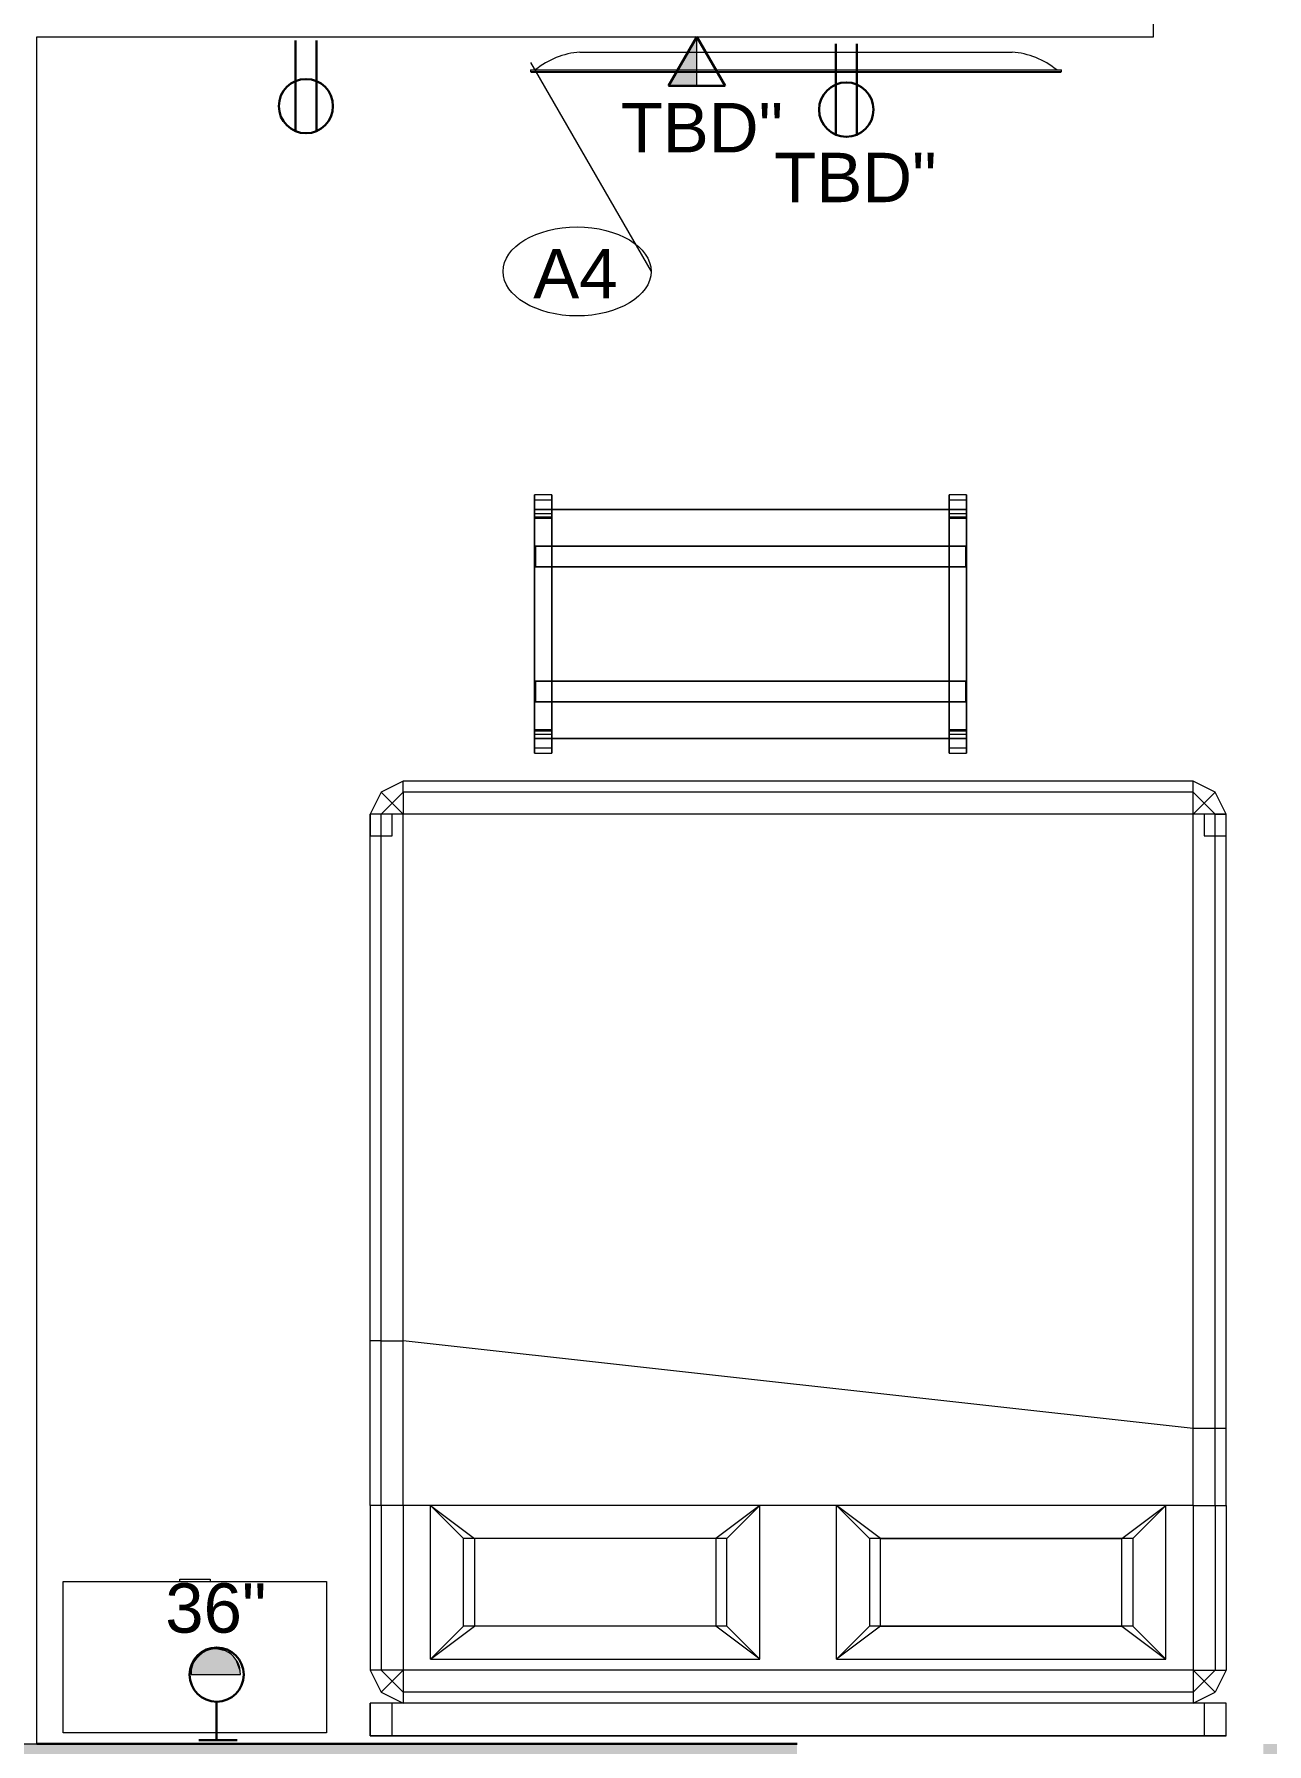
# Model space of a CAD drawing. Header units: inches. Extents: x -1176 to 1482, y -2527 to 978.
# Drawn here: x 687.3 to 799.6, y 113.9 to 269.7 of the extents above; entities that cross this region are included whole.
import ezdxf

# ---------------------------------------------------------------- set-up
doc = ezdxf.new("R2010")
doc.units = ezdxf.units.IN
doc.header["$MEASUREMENT"] = 0
for name, color, linetype, lineweight in [('A-ANNO-NOTE', 131, 'Continuous', 40), ('A-WALL', 113, 'Continuous', 18), ('A-WALL-PATT', 111, 'Continuous', 18), ('G-IMPT', 8, 'Continuous', 9), ('I-FURN', 30, 'Continuous', 9), ('I-WALL', 2, 'Continuous', 18), ('Q-SPCQ', 91, 'Continuous', 9), ('Q-SPCQ-IDEN', 132, 'Continuous', 9)]:
    doc.layers.add(name, color=color, linetype=linetype, lineweight=lineweight)
doc.styles.add('Arial', font='arial.ttf', dxfattribs={"height": 4.5})
doc.styles.add('Swis721 Lt BT', font='swissl.ttf', dxfattribs={"height": 4.5})

# ---------------------------------------------------------------- blocks, each defined once
blk = doc.blocks.new('Bed_761 - 12ZBED05_dwg-V12-3rd Floor Power _ Signal')
at = {"layer": 'G-IMPT'}
for p, q in [((0, 78), (0, 0)), ((0, 78), (3, 78)), ((0, 76), (0, 78)), ((0, 78), (0, 76)), ((0, 0), (0, 78)), ((0, 0), (0, 78)), ((0, 78), (3, 78)), ((0, 78), (3, 78)), ((0, 78), (3, 78)), ((3, 78), (3, 0)), ((3, 78), (3, 75)), ((3, 78), (3, 76)), ((3, 78), (3, 76)), ((3, 78), (3, 0)), ((6, 78), (4, 77)), ((6, 78), (4, 77)), ((21, 78), (6, 78)), ((21, 78), (6, 78)), ((6, 77), (6, 78)), ((21, 78), (28, 78)), ((21, 78), (28, 78)), ((21, 77), (21, 78)), ((28, 78), (84, 78)), ((28, 78), (84, 78)), ((28, 78), (28, 77)), ((82, 76), (82, 78)), ((82, 76), (82, 78)), ((82, 78), (84, 78)), ((82, 78), (84, 78)), ((84, 78), (86, 77)), ((84, 78), (86, 77)), ((84, 77), (84, 78)), ((84, 78), (84, 76)), ((84, 78), (84, 76)), ((3, 75), (4, 77)), ((3, 75), (4, 77)), ((5, 76), (4, 77)), ((6, 77), (5, 76)), ((6, 75), (6, 77)), ((21, 77), (6, 77)), ((21, 75), (21, 77)), ((21, 77), (28, 77)), ((28, 77), (28, 75)), ((28, 77), (84, 77)), ((84, 77), (84, 75)), ((84, 77), (85, 76)), ((85, 76), (86, 77)), ((86, 77), (87, 75)), ((86, 77), (87, 75)), ((3, 76), (0, 76)), ((3, 76), (0, 76)), ((3, 75), (3, 3)), ((3, 75), (3, 3)), ((4, 75), (3, 75)), ((3, 75), (3, 3)), ((4, 75), (5, 76)), ((6, 75), (4, 75)), ((4, 75), (4, 3)), ((6, 75), (5, 76)), ((21, 75), (6, 75)), ((6, 75), (6, 3)), ((21, 75), (21, 72.5)), ((21, 75), (28, 75)), ((28, 75), (36, 3)), ((28, 75), (84, 75)), ((84, 76), (82, 76)), ((84, 76), (82, 76)), ((84, 75), (85, 76)), ((84, 75), (86, 75)), ((84, 75), (84, 3)), ((85, 76), (86, 75)), ((86, 75), (87, 75)), ((86, 75), (86, 3)), ((87, 75), (87, 3)), ((87, 75), (87, 3)), ((7, 42.5), (7, 72.5)), ((7, 72.5), (21, 72.5)), ((7, 72.5), (10, 69.5)), ((10, 68.5), (7, 72.5)), ((21, 72.5), (18, 69.5)), ((18, 68.5), (21, 72.5)), ((21, 72.5), (21, 42.5)), ((21, 72.5), (21, 42.5)), ((10, 69.5), (10, 68.5)), ((18, 69.5), (10, 69.5)), ((18, 69.5), (18, 68.5)), ((10, 68.5), (10, 46.5)), ((10, 46.5), (10, 68.5)), ((10, 68.5), (18, 68.5)), ((18, 68.5), (18, 46.5)), ((18, 46.5), (18, 68.5)), ((10, 46.5), (7, 42.5)), ((7, 42.5), (10, 45.5)), ((10, 46.5), (10, 45.5)), ((10, 46.5), (18, 46.5)), ((18, 45.5), (10, 45.5)), ((18, 46.5), (18, 45.5)), ((18, 46.5), (21, 42.5)), ((21, 42.5), (18, 45.5)), ((7, 42.5), (21, 42.5)), ((21, 42.5), (21, 35.5)), ((7, 5.5), (7, 35.5)), ((7, 35.5), (21, 35.5)), ((10, 32.5), (7, 35.5)), ((7, 35.5), (10, 31.5)), ((18, 32.5), (21, 35.5)), ((21, 35.5), (18, 31.5)), ((21, 35.5), (21, 5.5)), ((21, 35.5), (21, 5.5)), ((10, 32.5), (18, 32.5)), ((10, 32.5), (10, 31.5)), ((10, 31.5), (10, 9.5)), ((18, 31.5), (10, 31.5)), ((10, 31.5), (10, 9.5)), ((18, 32.5), (18, 31.5)), ((18, 31.5), (18, 9.5)), ((18, 31.5), (18, 9.5)), ((7, 5.5), (10, 9.5)), ((10, 9.5), (10, 8.5)), ((18, 9.5), (10, 9.5)), ((18, 9.5), (18, 8.5)), ((21, 5.5), (18, 9.5)), ((10, 8.5), (7, 5.5)), ((10, 8.5), (18, 8.5)), ((21, 5.5), (18, 8.5)), ((7, 5.5), (21, 5.5)), ((21, 5.5), (21, 3)), ((0, 0), (0, 2)), ((0, 0), (0, 2)), ((0, 2), (3, 2)), ((0, 2), (3, 2)), ((4, 1), (3, 3)), ((4, 1), (3, 3)), ((4, 3), (3, 3)), ((3, 3), (3, 0)), ((3, 2), (3, 0)), ((3, 2), (3, 0)), ((6, 3), (4, 3)), ((5, 2), (4, 3)), ((5, 2), (4, 1)), ((6, 3), (5, 2)), ((6, 1), (5, 2)), ((21, 3), (6, 3)), ((6, 3), (6, 1)), ((21, 3), (21, 1)), ((21, 3), (36, 3)), ((36, 1), (36, 3)), ((36, 3), (84, 3)), ((82, 0), (82, 2)), ((82, 0), (82, 2)), ((82, 2), (84, 2)), ((82, 2), (84, 2)), ((86, 3), (84, 3)), ((84, 3), (85, 2)), ((84, 3), (84, 1)), ((85, 2), (84, 1)), ((84, 2), (84, 0)), ((84, 2), (84, 0)), ((86, 3), (85, 2)), ((85, 2), (86, 1)), ((87, 3), (86, 1)), ((87, 3), (86, 1)), ((86, 3), (87, 3)), ((0, 0), (3, 0)), ((3, 0), (0, 0)), ((6, 0), (4, 1)), ((6, 0), (4, 1)), ((21, 1), (6, 1)), ((6, 1), (6, 0)), ((21, 0), (6, 0)), ((21, 1), (21, 0)), ((21, 1), (36, 1)), ((21, 0), (36, 0)), ((36, 1), (36, 0)), ((36, 1), (84, 1)), ((36, 0), (84, 0)), ((86, 1), (84, 0)), ((86, 1), (84, 0)), ((84, 1), (84, 0)), ((3, 0), (0, 0)), ((3, 0), (0, 0)), ((21, 0), (6, 0)), ((21, 0), (36, 0)), ((36, 0), (84, 0)), ((84, 0), (82, 0)), ((84, 0), (82, 0))]:
    blk.add_line(p, q, dxfattribs=at)
blk = doc.blocks.new('Bed_761 - Bed_761-V20-3rd Floor Power _ Signal')
at = {"extrusion": (0, 0, -1), "zscale": -1, "rotation": 180}
blk.add_blockref('Bed_761 - 12ZBED05_dwg-V12-3rd Floor Power _ Signal', (0, 0), dxfattribs=at)
blk = doc.blocks.new('Bed_Side_Table_5122 - T-4-6544723-3rd Floor Power _ Signal')
at = {"layer": 'I-FURN'}
for p, q in [((-12, 9.79), (-1.38, 9.79)), ((-12, -3.99), (-12, 9.79)), ((-1.38, 10), (1.38, 10)), ((-1.38, 9.79), (-1.38, 10)), ((-1.38, 9.79), (1.38, 9.79)), ((1.38, 10), (1.38, 9.79)), ((1.38, 9.79), (12, 9.79)), ((12, 9.79), (12, -3.99)), ((12, -3.99), (-12, -3.99))]:
    blk.add_line(p, q, dxfattribs=at)
blk = doc.blocks.new('A-Flat_Screen_TV - OLED 55BGP 55_-4747240-3rd Floor Power _ Signal')
at = {"layer": 'Q-SPCQ'}
for p, q in [((-19.7, 1.81), (19.7, 1.81)), ((-24.2, 0.19), (24.2, 0.19)), ((-24.2, 0.19), (-24.2, 0)), ((24.2, 0), (-24.2, 0)), ((-24.14, 0), (-24.14, -0.06)), ((24.14, -0.06), (24.14, 0)), ((24.2, 0), (24.2, 0.19)), ((24.14, -0.06), (-24.14, -0.06))]:
    blk.add_line(p, q, dxfattribs=at)
for centre, start, end in [((-19.1, -5.58), 94.6372, 128.9656), ((19.1, -5.58), 51.0344, 85.3628)]:
    blk.add_arc(centre, 7.41, start, end, dxfattribs=at)
blk = doc.blocks.new('iou_bench_straight - Default-V60-3rd Floor Power _ Signal')
at = {"layer": 'I-FURN'}
for p, q in [((-16.73, 15.3), (-16.73, 16.64)), ((-16.73, 16.64), (-16.73, 16.17)), ((-15.16, 16.64), (-16.73, 16.64)), ((-16.73, 16.17), (-16.73, 15.34)), ((-16.73, 15.3), (-16.73, 16.17)), ((-16.73, 16.17), (-16.73, 15.3)), ((-16.73, 16.17), (-15.16, 16.17)), ((-15.16, 16.17), (-15.16, 16.64)), ((-15.16, 16.64), (-15.16, 15.3)), ((-15.16, 15.34), (-15.16, 16.17)), ((-15.16, 15.3), (-15.16, 16.17)), ((-15.16, 16.17), (-15.16, 15.3)), ((21.06, 15.3), (21.06, 16.64)), ((21.06, 16.64), (21.06, 16.17)), ((22.64, 16.64), (21.06, 16.64)), ((21.06, 16.17), (21.06, 15.34)), ((21.06, 15.3), (21.06, 16.17)), ((21.06, 16.17), (21.06, 15.3)), ((21.06, 16.17), (22.64, 16.17)), ((22.64, 16.17), (22.64, 16.64)), ((22.64, 16.64), (22.64, 15.3)), ((22.64, 15.34), (22.64, 16.17)), ((22.64, 15.3), (22.64, 16.17)), ((22.64, 16.17), (22.64, 15.3)), ((-16.73, 15.34), (-16.73, 15.3)), ((-16.73, 15.34), (-15.16, 15.34)), ((22.64, 15.3), (-16.73, 15.3)), ((-16.73, 15.3), (22.64, 15.3)), ((-16.73, 15.3), (-16.73, -5.57)), ((-16.73, -5.57), (-16.73, 15.3)), ((-16.73, 14.89), (-16.73, 15.28)), ((-16.73, 15.28), (-16.73, -5.56)), ((-16.73, 14.6), (-16.73, 15.28)), ((-16.73, 15.28), (-16.73, 14.9)), ((-15.16, 15.28), (-16.73, 15.28)), ((-15.16, 14.9), (-16.73, 14.9)), ((-16.73, -5.16), (-16.73, 14.89)), ((-16.73, 14.89), (-16.73, 14.51)), ((-15.16, 14.89), (-16.73, 14.89)), ((-16.73, -4.87), (-16.73, 14.6)), ((-15.16, 14.6), (-16.73, 14.6)), ((-16.73, 14.51), (-16.73, -4.78)), ((-16.73, 14.51), (-15.16, 14.51)), ((-15.16, 15.3), (-15.16, 15.34)), ((-15.16, 11.95), (-15.16, 15.28)), ((-15.16, 15.28), (-15.16, 14.89)), ((-15.16, 14.9), (-15.16, 15.28)), ((-15.16, 15.28), (-15.16, 14.6)), ((-15.16, 14.89), (-15.16, -5.16)), ((-15.16, 14.51), (-15.16, 14.89)), ((-15.16, 14.6), (-15.16, 11.95)), ((-15.16, 11.95), (-15.16, 14.51)), ((21.06, 15.34), (21.06, 15.3)), ((21.06, 15.34), (22.64, 15.34)), ((21.06, 14.89), (21.06, 15.28)), ((21.06, 15.28), (21.06, 11.95)), ((21.06, 14.6), (21.06, 15.28)), ((21.06, 15.28), (21.06, 14.9)), ((22.64, 15.28), (21.06, 15.28)), ((22.64, 14.9), (21.06, 14.9)), ((21.06, -5.16), (21.06, 14.89)), ((21.06, 14.89), (21.06, 14.51)), ((22.64, 14.89), (21.06, 14.89)), ((21.06, 11.95), (21.06, 14.6)), ((22.64, 14.6), (21.06, 14.6)), ((21.06, 14.51), (21.06, 11.95)), ((21.06, 14.51), (22.64, 14.51)), ((22.64, 15.3), (22.64, 15.34)), ((22.64, -5.57), (22.64, 15.3)), ((22.64, 15.3), (22.64, -5.57)), ((22.64, -5.56), (22.64, 15.28)), ((22.64, 15.28), (22.64, 14.89)), ((22.64, 14.9), (22.64, 15.28)), ((22.64, 15.28), (22.64, 14.6)), ((22.64, 14.89), (22.64, -5.16)), ((22.64, 14.51), (22.64, 14.89)), ((22.64, 14.6), (22.64, -4.87)), ((22.64, -4.78), (22.64, 14.51)), ((-15.16, 11.95), (-16.65, 11.95)), ((-16.65, 11.95), (22.56, 11.95)), ((-16.65, 11.95), (-16.65, 10.06)), ((-16.65, 10.06), (-16.65, 11.95)), ((21.06, 11.95), (-15.16, 11.95)), ((-15.16, 10.06), (-15.16, 11.95)), ((-15.16, 10.06), (-15.16, 11.95)), ((-15.16, 11.95), (-15.16, 10.06)), ((22.56, 11.95), (21.06, 11.95)), ((21.06, 11.95), (21.06, 10.06)), ((21.06, 10.06), (21.06, 11.95)), ((21.06, 11.95), (21.06, 10.06)), ((22.56, 10.06), (22.56, 11.95)), ((22.56, 11.95), (22.56, 10.06)), ((-16.65, 10.06), (-15.16, 10.06)), ((22.56, 10.06), (-16.65, 10.06)), ((-15.16, 10.06), (21.06, 10.06)), ((-15.16, -0.33), (-15.16, 10.06)), ((-15.16, -0.33), (-15.16, 10.06)), ((-15.16, 10.06), (-15.16, -0.33)), ((21.06, 10.06), (22.56, 10.06)), ((21.06, 10.06), (21.06, -0.33)), ((21.06, -0.33), (21.06, 10.06)), ((21.06, 10.06), (21.06, -0.33)), ((-15.16, -0.33), (-16.65, -0.33)), ((-16.65, -0.33), (22.56, -0.33)), ((-16.65, -0.33), (-16.65, -2.22)), ((-16.65, -2.22), (-16.65, -0.33)), ((21.06, -0.33), (-15.16, -0.33)), ((-15.16, -2.22), (-15.16, -0.33)), ((-15.16, -2.22), (-15.16, -0.33)), ((-15.16, -0.33), (-15.16, -2.22)), ((22.56, -0.33), (21.06, -0.33)), ((21.06, -0.33), (21.06, -2.22)), ((21.06, -2.22), (21.06, -0.33)), ((21.06, -0.33), (21.06, -2.22)), ((22.56, -2.22), (22.56, -0.33)), ((22.56, -0.33), (22.56, -2.22)), ((-16.65, -2.22), (-15.16, -2.22)), ((22.56, -2.22), (-16.65, -2.22)), ((-15.16, -2.22), (21.06, -2.22)), ((-15.16, -5.56), (-15.16, -2.22)), ((-15.16, -4.78), (-15.16, -2.22)), ((-15.16, -2.22), (-15.16, -4.87)), ((21.06, -2.22), (22.56, -2.22)), ((21.06, -2.22), (21.06, -5.56)), ((21.06, -4.87), (21.06, -2.22)), ((21.06, -2.22), (21.06, -4.78)), ((-16.73, -4.78), (-16.73, -5.16)), ((-15.16, -4.78), (-16.73, -4.78)), ((-16.73, -5.56), (-16.73, -4.87)), ((-16.73, -4.87), (-15.16, -4.87)), ((-16.73, -5.56), (-16.73, -5.16)), ((-16.73, -5.16), (-15.16, -5.16)), ((-16.73, -5.17), (-16.73, -5.56)), ((-16.73, -5.17), (-15.16, -5.17)), ((-16.73, -5.56), (-15.16, -5.56)), ((-16.73, -5.57), (22.64, -5.57)), ((22.64, -5.57), (-16.73, -5.57)), ((-16.73, -6.91), (-16.73, -5.57)), ((-16.73, -5.57), (-16.73, -5.61)), ((-16.73, -6.44), (-16.73, -5.57)), ((-16.73, -5.57), (-16.73, -6.44)), ((-16.73, -5.61), (-16.73, -6.44)), ((-15.16, -5.61), (-16.73, -5.61)), ((-15.16, -5.16), (-15.16, -4.78)), ((-15.16, -4.87), (-15.16, -5.56)), ((-15.16, -5.16), (-15.16, -5.56)), ((-15.16, -5.56), (-15.16, -5.17)), ((-15.16, -5.61), (-15.16, -5.57)), ((-15.16, -5.57), (-15.16, -6.91)), ((-15.16, -6.44), (-15.16, -5.57)), ((-15.16, -5.57), (-15.16, -6.44)), ((-15.16, -6.44), (-15.16, -5.61)), ((21.06, -4.78), (21.06, -5.16)), ((22.64, -4.78), (21.06, -4.78)), ((21.06, -5.56), (21.06, -4.87)), ((21.06, -4.87), (22.64, -4.87)), ((21.06, -5.56), (21.06, -5.16)), ((21.06, -5.16), (22.64, -5.16)), ((21.06, -5.17), (21.06, -5.56)), ((21.06, -5.17), (22.64, -5.17)), ((21.06, -5.56), (22.64, -5.56)), ((21.06, -6.91), (21.06, -5.57)), ((21.06, -5.57), (21.06, -5.61)), ((21.06, -6.44), (21.06, -5.57)), ((21.06, -5.57), (21.06, -6.44)), ((21.06, -5.61), (21.06, -6.44)), ((22.64, -5.61), (21.06, -5.61)), ((22.64, -5.16), (22.64, -4.78)), ((22.64, -4.87), (22.64, -5.56)), ((22.64, -5.16), (22.64, -5.56)), ((22.64, -5.56), (22.64, -5.17)), ((22.64, -5.61), (22.64, -5.57)), ((22.64, -5.57), (22.64, -6.91)), ((22.64, -6.44), (22.64, -5.57)), ((22.64, -5.57), (22.64, -6.44)), ((22.64, -6.44), (22.64, -5.61)), ((-16.73, -6.44), (-16.73, -6.91)), ((-15.16, -6.44), (-16.73, -6.44)), ((-16.73, -6.91), (-15.16, -6.91)), ((-15.16, -6.91), (-15.16, -6.44)), ((21.06, -6.44), (21.06, -6.91)), ((22.64, -6.44), (21.06, -6.44)), ((21.06, -6.91), (22.64, -6.91)), ((22.64, -6.91), (22.64, -6.44))]:
    blk.add_line(p, q, dxfattribs=at)
blk = doc.blocks.new('Appliance_Specialty Equipment Tag - Standard-3515593-3rd Floor Power _ Signal')
at = {"layer": 'Q-SPCQ-IDEN'}
blk.add_ellipse((-0.0499, 0.0037), major_axis=(-0.1406, 0), ratio=0.600473, dxfattribs=at)

msp = doc.modelspace()

# ---------------------------------------------------------------- hatches: boundary and pattern name
at = {"layer": 'A-ANNO-NOTE', "lineweight": 9}
for points in [[(747.7, 264.95), (747.7, 269.42), (745.12, 264.95)], [(701.6, 120.28), (705.56, 121.75), (701.9, 121.42)], [(706.1, 120.28), (705.56, 121.75), (701.6, 120.28)], [(701.9, 121.42), (704.88, 122.29), (702.88, 122.33)], [(701.9, 121.42), (702.88, 122.33), (702.41, 122.03)], [(701.9, 121.42), (705.56, 121.75), (704.88, 122.29)], [(701.9, 121.42), (702.41, 122.03), (702.24, 121.87)], [(702.88, 122.33), (703.81, 122.54), (703.26, 122.46)], [(704.88, 122.29), (703.81, 122.54), (702.88, 122.33)], [(704.88, 122.29), (704.21, 122.51), (703.81, 122.54)], [(704.88, 122.29), (704.44, 122.46), (704.21, 122.51)], [(705.34, 121.98), (705.28, 122.03), (704.88, 122.29)], [(705.56, 121.75), (705.34, 121.98), (704.88, 122.29)], [(705.99, 120.99), (705.93, 121.14), (705.56, 121.75)], [(705.93, 121.14), (705.66, 121.62), (705.56, 121.75)], [(706.1, 120.28), (706.07, 120.68), (705.56, 121.75)], [(706.07, 120.68), (705.99, 120.99), (705.56, 121.75)], [(705.93, 121.14), (705.83, 121.35), (705.66, 121.62)], [(701.6, 120.28), (701.9, 121.42), (701.73, 121.06)], [(701.6, 120.28), (701.73, 121.06), (701.68, 120.91)], [(701.6, 120.2), (706.1, 120.28), (701.6, 120.28)], [(706.1, 120.2), (706.1, 120.28), (701.6, 120.2)]]:
    msp.add_hatch(color=256, dxfattribs=at).paths.add_polyline_path(points, flags=0)
at = {"layer": 'A-WALL-PATT', "lineweight": 9}
h = msp.add_hatch(color=7, dxfattribs=at)
h.paths.add_polyline_path([(1329.15, 91.89), (1329.15, 113.89), (1290.24, 113.89), (1290.24, 91.89)], flags=0)
h.paths.add_polyline_path([(1248.63, 91.89), (1263.74, 91.89), (1263.74, 113.89), (1161.83, 113.89), (1161.83, 91.89)], flags=0)
h.paths.add_polyline_path([(1120.9, 91.89), (1120.9, 113.89), (1049.4, 113.89), (1049.4, 91.89), (1065.35, 91.89)], flags=0)
h.paths.add_polyline_path([(966.34, 91.89), (1006.9, 91.89), (1006.9, 113.89), (966.34, 113.89)], flags=0)
h.paths.add_polyline_path([(923.84, 91.89), (923.84, 113.89), (890.51, 113.89), (890.51, 91.89)], flags=0)
h.paths.add_polyline_path([(848.01, 91.89), (848.01, 113.89), (799.34, 113.89), (799.34, 91.89), (836.25, 91.89)], flags=0)
h.paths.add_polyline_path([(756.84, 91.89), (756.84, 113.89), (677.93, 113.89), (677.93, 91.89), (744.61, 91.89)], flags=0)
h.paths.add_polyline_path([(635.43, 91.89), (635.43, 113.89), (562.75, 113.89), (562.75, 91.89), (607.14, 91.89)], flags=0)
h.paths.add_polyline_path([(520.25, 91.89), (520.25, 113.89), (480.78, 113.89), (480.78, 91.89), (515.5, 91.89)], flags=0)

# ---------------------------------------------------------------- linework, layer by layer
at = {"layer": 'A-ANNO-NOTE', "lineweight": 30}
for p, q in [((711.11, 269.09), (711.11, 260.83)), ((713.03, 269.09), (713.03, 260.83)), ((747.7, 269.42), (745.12, 264.95)), ((747.7, 269.42), (750.28, 264.95)), ((760.36, 268.78), (760.36, 260.51)), ((762.28, 268.78), (762.28, 260.51)), ((750.28, 264.95), (745.12, 264.95)), ((703.93, 114.22), (703.93, 117.73)), ((702.3, 114.22), (705.8, 114.22))]:
    msp.add_line(p, q, dxfattribs=at)
at = {"layer": 'A-ANNO-NOTE', "lineweight": 9}
for p, q in [((747.7, 269.42), (745.12, 264.95)), ((747.7, 264.95), (747.7, 269.42)), ((745.12, 264.95), (747.7, 264.95)), ((701.6, 120.2), (706.1, 120.2))]:
    msp.add_line(p, q, dxfattribs=at)
at = {"layer": 'A-ANNO-NOTE', "lineweight": 30}
for centre, radius in [((712.07, 263.11), 2.47), ((761.32, 262.79), 2.48), ((703.94, 120.2), 2.47)]:
    msp.add_circle(centre, radius, dxfattribs=at)
at = {"layer": 'A-ANNO-NOTE', "lineweight": 9}
msp.add_arc((703.85, 120.29), 2.25, 357.6427, 182.3573, dxfattribs=at)
at = {"layer": 'A-WALL'}
msp.add_line((681.93, 113.89), (687.56, 113.89), dxfattribs=at)
at = {"layer": 'A-WALL', "color": 8, "lineweight": 30}
msp.add_line((756.84, 113.89), (687.56, 113.89), dxfattribs=at)
at = {"layer": 'I-WALL'}
for p, q in [((789.32, 269.42), (789.32, 276.23)), ((687.56, 113.89), (687.56, 269.42)), ((687.56, 269.42), (789.32, 269.42))]:
    msp.add_line(p, q, dxfattribs=at)
at = {"layer": 'Q-SPCQ-IDEN'}
msp.add_line((732.54, 267.1), (743.54, 248.05), dxfattribs=at)

# ---------------------------------------------------------------- block references
at = {"layer": 'I-FURN'}
for name, p in [('iou_bench_straight - Default-V60-3rd Floor Power _ Signal', (749.65, 211.06)), ('Bed_Side_Table_5122 - T-4-6544723-3rd Floor Power _ Signal', (701.96, 118.88))]:
    msp.add_blockref(name, p, dxfattribs=at)
at = {"layer": 'I-FURN', "rotation": 90.00000000000018}
msp.add_blockref('Bed_761 - Bed_761-V20-3rd Floor Power _ Signal', (717.93, 114.61), dxfattribs=at)
at = {"layer": 'Q-SPCQ'}
msp.add_blockref('A-Flat_Screen_TV - OLED 55BGP 55_-4747240-3rd Floor Power _ Signal', (756.74, 266.23), dxfattribs=at)
at = {"layer": 'Q-SPCQ-IDEN', "xscale": 47.99999999999997, "yscale": 47.99999999999997, "zscale": 47.99999999999997}
msp.add_blockref('Appliance_Specialty Equipment Tag - Standard-3515593-3rd Floor Power _ Signal', (739.18, 247.87), dxfattribs=at)

# ---------------------------------------------------------------- texts
at = {"layer": 'A-ANNO-NOTE', "lineweight": 9, "char_height": 4.5, "attachment_point": 1, "style": 'Swis721 Lt BT'}
for s, insert, width in [('TBD"', (740.76, 263.4), 16.665), ('TBD"', (754.75, 258.86), 16.665), ('36"', (699.25, 128.52), 10.302)]:
    msp.add_mtext(s, dxfattribs=dict(at, insert=insert, width=width))
at = {"layer": 'Q-SPCQ-IDEN', "insert": (732.79, 250.1), "char_height": 4.5, "width": 9.393, "attachment_point": 1, "style": 'Arial'}
msp.add_mtext('A4', dxfattribs=at)

doc.saveas('drawing.dxf')
